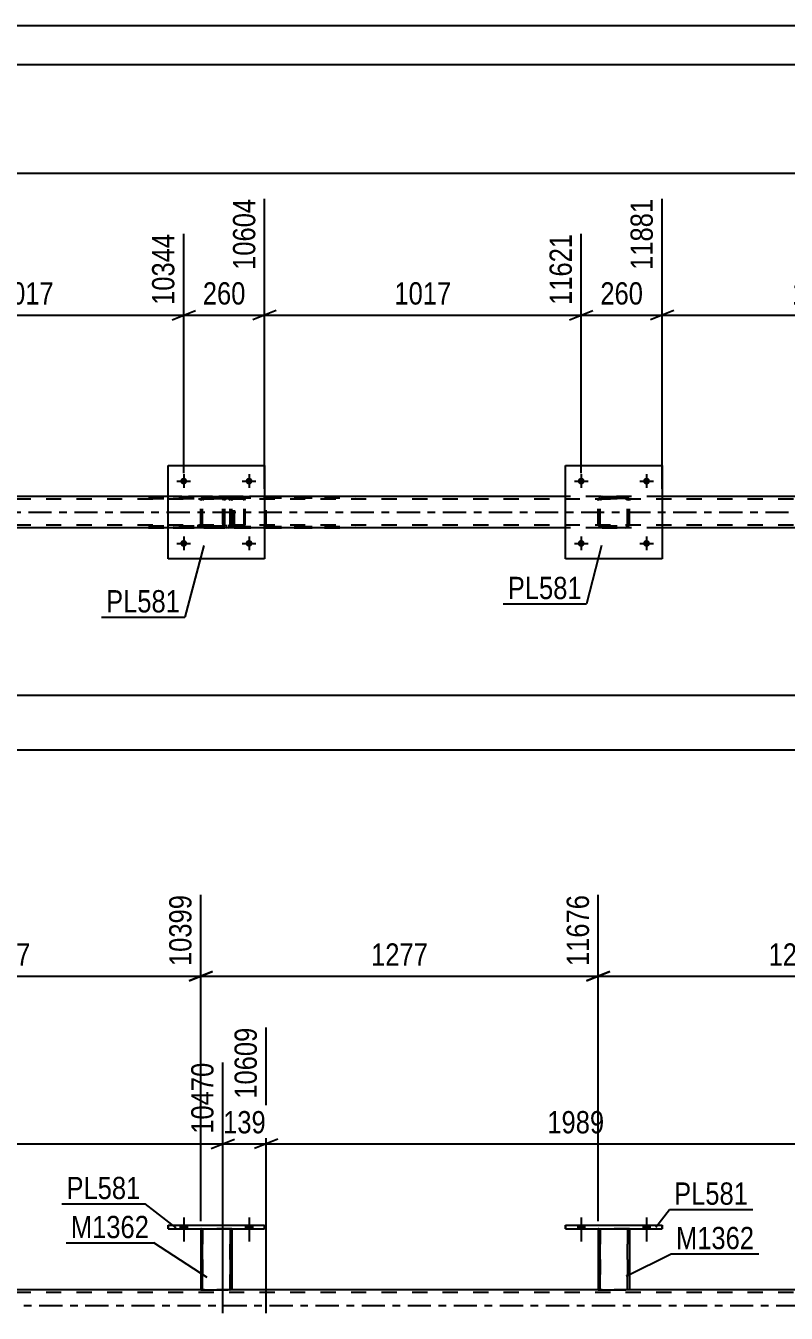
# Model space of a CAD drawing. Header units: millimetres. Extents: x -87 to 754, y -430 to 164.
# Drawn here: x 384.5 to 482.3, y -1 to 164.4 of the extents above; entities that cross this region are included whole.
import ezdxf

# ---------------------------------------------------------------- set-up
doc = ezdxf.new("R2010")
doc.units = ezdxf.units.MM
doc.linetypes.add('DXK_LINE_DOT2', pattern=[3.9198, 1.9599, -1.9599])
doc.linetypes.add('DXK_LINE_DOT3', pattern=[5.9187, 2.979, -0.9799, 0.9799, -0.9799])
doc.styles.add('Arial Narrow', font='ARIALN.TTF', dxfattribs={"height": 0.2})

# ---------------------------------------------------------------- blocks, each defined once
blk = doc.blocks.new('Unknown-814185698-1133')
at = {"color": 5, "linetype": 'Continuous'}
for p, q in [((753.57, 164.39), (-87.43, 164.39)), ((748.57, 159.39), (-82.43, 159.39))]:
    blk.add_line(p, q, dxfattribs=at)
blk = doc.blocks.new('Part-814185698-2740 - 2658')
at = {"color": 7, "linetype": 'DXK_LINE_DOT2'}
for p, q in [((458.11, 103.42), (458.15, 103.61)), ((458.15, 103.61), (458.11, 103.42)), ((458.11, 100.38), (458.11, 103.42)), ((458.37, 103.51), (458.35, 103.42)), ((458.35, 100.38), (458.35, 103.42)), ((458.37, 103.51), (458.42, 103.59)), ((458.42, 103.59), (458.37, 103.51)), ((458.41, 103.87), (458.59, 103.9)), ((458.59, 103.9), (458.41, 103.87)), ((458.42, 103.59), (458.5, 103.64)), ((458.5, 103.64), (458.42, 103.59)), ((458.5, 103.64), (458.59, 103.66)), ((458.59, 103.66), (458.5, 103.64)), ((458.59, 103.9), (461.63, 103.9)), ((458.59, 103.9), (458.59, 103.9)), ((458.59, 103.9), (461.63, 103.9)), ((458.59, 103.66), (461.63, 103.66)), ((458.59, 103.66), (458.59, 103.66)), ((461.63, 103.66), (458.59, 103.66)), ((461.63, 103.9), (461.63, 103.9)), ((461.63, 103.9), (461.81, 103.87)), ((461.81, 103.87), (461.63, 103.9)), ((461.63, 103.66), (461.63, 103.66)), ((461.63, 103.66), (461.72, 103.64)), ((461.72, 103.64), (461.63, 103.66)), ((461.72, 103.64), (461.8, 103.59)), ((461.8, 103.59), (461.72, 103.64)), ((461.8, 103.59), (461.85, 103.51)), ((461.87, 103.42), (461.85, 103.51)), ((461.87, 100.38), (461.87, 103.42)), ((462.07, 103.61), (462.11, 103.42)), ((462.11, 103.42), (462.07, 103.61)), ((462.11, 100.38), (462.11, 103.42)), ((458.15, 100.2), (458.11, 100.38)), ((458.11, 100.38), (458.15, 100.2)), ((458.37, 100.29), (458.35, 100.38)), ((458.42, 100.21), (458.37, 100.29)), ((458.59, 99.9), (458.41, 99.94)), ((458.41, 99.94), (458.59, 99.9)), ((458.5, 100.16), (458.42, 100.21)), ((458.42, 100.21), (458.5, 100.16)), ((458.59, 100.14), (458.5, 100.16)), ((458.5, 100.16), (458.59, 100.14)), ((458.59, 100.14), (461.63, 100.14)), ((458.59, 100.14), (458.59, 100.14)), ((458.59, 100.14), (461.63, 100.14)), ((458.59, 99.9), (461.63, 99.9)), ((458.59, 99.9), (458.59, 99.9)), ((458.59, 99.9), (461.63, 99.9)), ((461.72, 100.16), (461.63, 100.14)), ((461.63, 100.14), (461.72, 100.16)), ((461.63, 100.14), (461.63, 100.14)), ((461.81, 99.94), (461.63, 99.9)), ((461.63, 99.9), (461.81, 99.94)), ((461.63, 99.9), (461.63, 99.9)), ((461.8, 100.21), (461.72, 100.16)), ((461.72, 100.16), (461.8, 100.21)), ((461.85, 100.29), (461.8, 100.21)), ((461.8, 100.21), (461.85, 100.29)), ((461.87, 100.38), (461.85, 100.29)), ((462.11, 100.38), (462.07, 100.2)), ((462.07, 100.2), (462.11, 100.38))]:
    blk.add_line(p, q, dxfattribs=at)
at = {"color": 7, "linetype": 'DXK_LINE_DOT3'}
blk.add_line((460.11, 101.9), (460.11, 101.9), dxfattribs=at)
at = {"color": 7, "linetype": 'DXK_LINE_DOT2'}
for centre, start, end in [((458.59, 103.42), 112.5001, 157.5001), ((458.59, 103.42), 112.5001, 157.5001), ((461.63, 103.42), 22.5001, 67.5001), ((461.63, 103.42), 22.5001, 67.5001), ((458.59, 100.38), 202.5001, 247.5001), ((458.59, 100.38), 202.5001, 247.5001), ((461.63, 100.38), 292.5001, 337.5001), ((461.63, 100.38), 292.5001, 337.5001)]:
    blk.add_arc(centre, 0.48, start, end, dxfattribs=at)
blk = doc.blocks.new('Bolt-814185698-2729 - 2658')
at = {"linetype": 'Continuous'}
for points in [[(405.27, 97.9, -1), (404.39, 97.9, -1)], [(413.67, 97.9, -1), (412.79, 97.9, -1)]]:
    blk.add_hatch(color=1, dxfattribs=at).paths.add_polyline_path(points)
at = {"color": 1, "linetype": 'Continuous'}
for p, q in [((403.95, 97.9), (405.71, 97.9)), ((404.83, 98.78), (404.83, 97.02)), ((412.35, 97.9), (414.11, 97.9)), ((413.23, 98.78), (413.23, 97.02))]:
    blk.add_line(p, q, dxfattribs=at)
blk = doc.blocks.new('Part-814185698-2745 - 2658')
at = {"color": 2, "linetype": 'Continuous'}
for p, q in [((453.91, 95.9), (453.91, 107.9)), ((453.91, 107.9), (466.31, 107.9)), ((466.31, 107.9), (466.31, 95.9)), ((466.31, 95.9), (453.91, 95.9))]:
    blk.add_line(p, q, dxfattribs=at)
blk = doc.blocks.new('Bolt-814185698-2730 - 2658')
at = {"linetype": 'Continuous'}
for points in [[(405.27, 105.9, -1), (404.39, 105.9, -1)], [(413.67, 105.9, -1), (412.79, 105.9, -1)]]:
    blk.add_hatch(color=1, dxfattribs=at).paths.add_polyline_path(points)
at = {"color": 1, "linetype": 'Continuous'}
for p, q in [((403.95, 105.9), (405.71, 105.9)), ((404.83, 106.78), (404.83, 105.02)), ((412.35, 105.9), (414.11, 105.9)), ((413.23, 106.78), (413.23, 105.02))]:
    blk.add_line(p, q, dxfattribs=at)
blk = doc.blocks.new('Bolt-814185698-2731 - 2658')
at = {"linetype": 'Continuous'}
for points in [[(456.35, 97.9, -1), (455.47, 97.9, -1)], [(464.75, 97.9, -1), (463.87, 97.9, -1)]]:
    blk.add_hatch(color=1, dxfattribs=at).paths.add_polyline_path(points)
at = {"color": 1, "linetype": 'Continuous'}
for p, q in [((455.03, 97.9), (456.79, 97.9)), ((455.91, 98.78), (455.91, 97.02)), ((463.43, 97.9), (465.19, 97.9)), ((464.31, 98.78), (464.31, 97.02))]:
    blk.add_line(p, q, dxfattribs=at)
blk = doc.blocks.new('Bolt-814185698-2732 - 2658')
at = {"linetype": 'Continuous'}
for points in [[(456.35, 105.9, -1), (455.47, 105.9, -1)], [(464.75, 105.9, -1), (463.87, 105.9, -1)]]:
    blk.add_hatch(color=1, dxfattribs=at).paths.add_polyline_path(points)
at = {"color": 1, "linetype": 'Continuous'}
for p, q in [((455.03, 105.9), (456.79, 105.9)), ((455.91, 106.78), (455.91, 105.02)), ((463.43, 105.9), (465.19, 105.9)), ((464.31, 106.78), (464.31, 105.02))]:
    blk.add_line(p, q, dxfattribs=at)
blk = doc.blocks.new('Part-814185698-2734 - 2658')
at = {"color": 7, "linetype": 'DXK_LINE_DOT2'}
for p, q in [((407.03, 103.42), (407.07, 103.61)), ((407.07, 103.61), (407.03, 103.42)), ((407.03, 100.38), (407.03, 103.42)), ((407.29, 103.51), (407.27, 103.42)), ((407.27, 100.38), (407.27, 103.42)), ((407.29, 103.51), (407.34, 103.59)), ((407.34, 103.59), (407.29, 103.51)), ((407.33, 103.87), (407.51, 103.9)), ((407.51, 103.9), (407.33, 103.87)), ((407.34, 103.59), (407.42, 103.64)), ((407.42, 103.64), (407.34, 103.59)), ((407.42, 103.64), (407.51, 103.66)), ((407.51, 103.66), (407.42, 103.64)), ((407.51, 103.9), (410.55, 103.9)), ((407.51, 103.9), (407.51, 103.9)), ((407.51, 103.9), (410.55, 103.9)), ((407.51, 103.66), (410.55, 103.66)), ((407.51, 103.66), (407.51, 103.66)), ((410.55, 103.66), (407.51, 103.66)), ((410.55, 103.9), (410.55, 103.9)), ((410.55, 103.9), (410.73, 103.87)), ((410.73, 103.87), (410.55, 103.9)), ((410.55, 103.66), (410.55, 103.66)), ((410.55, 103.66), (410.64, 103.64)), ((410.64, 103.64), (410.55, 103.66)), ((410.64, 103.64), (410.72, 103.59)), ((410.72, 103.59), (410.64, 103.64)), ((410.72, 103.59), (410.77, 103.51)), ((410.79, 103.42), (410.77, 103.51)), ((410.79, 100.38), (410.79, 103.42)), ((410.99, 103.61), (411.03, 103.42)), ((411.03, 103.42), (410.99, 103.61)), ((411.03, 100.38), (411.03, 103.42)), ((407.07, 100.2), (407.03, 100.38)), ((407.03, 100.38), (407.07, 100.2)), ((407.29, 100.29), (407.27, 100.38)), ((407.34, 100.21), (407.29, 100.29)), ((407.51, 99.9), (407.33, 99.94)), ((407.33, 99.94), (407.51, 99.9)), ((407.42, 100.16), (407.34, 100.21)), ((407.34, 100.21), (407.42, 100.16)), ((407.51, 100.14), (407.42, 100.16)), ((407.42, 100.16), (407.51, 100.14)), ((407.51, 100.14), (410.55, 100.14)), ((407.51, 100.14), (407.51, 100.14)), ((407.51, 100.14), (410.55, 100.14)), ((407.51, 99.9), (410.55, 99.9)), ((407.51, 99.9), (407.51, 99.9)), ((407.51, 99.9), (410.55, 99.9)), ((410.64, 100.16), (410.55, 100.14)), ((410.55, 100.14), (410.64, 100.16)), ((410.55, 100.14), (410.55, 100.14)), ((410.73, 99.94), (410.55, 99.9)), ((410.55, 99.9), (410.73, 99.94)), ((410.55, 99.9), (410.55, 99.9)), ((410.72, 100.21), (410.64, 100.16)), ((410.64, 100.16), (410.72, 100.21)), ((410.77, 100.29), (410.72, 100.21)), ((410.72, 100.21), (410.77, 100.29)), ((410.79, 100.38), (410.77, 100.29)), ((411.03, 100.38), (410.99, 100.2)), ((410.99, 100.2), (411.03, 100.38))]:
    blk.add_line(p, q, dxfattribs=at)
at = {"color": 7, "linetype": 'DXK_LINE_DOT3'}
blk.add_line((409.03, 101.9), (409.03, 101.9), dxfattribs=at)
at = {"color": 7, "linetype": 'DXK_LINE_DOT2'}
for centre, start, end in [((407.51, 103.42), 112.5001, 157.5001), ((407.51, 103.42), 112.5001, 157.5001), ((410.55, 103.42), 22.5001, 67.5001), ((410.55, 103.42), 22.5001, 67.5001), ((407.51, 100.38), 202.5001, 247.5001), ((407.51, 100.38), 202.5001, 247.5001), ((410.55, 100.38), 292.5001, 337.5001), ((410.55, 100.38), 292.5001, 337.5001)]:
    blk.add_arc(centre, 0.48, start, end, dxfattribs=at)
blk = doc.blocks.new('Part-814185698-2739 - 2658')
at = {"color": 2, "linetype": 'Continuous'}
for p, q in [((402.83, 95.9), (402.83, 107.9)), ((402.83, 107.9), (415.23, 107.9)), ((415.23, 107.9), (415.23, 95.9)), ((415.23, 95.9), (402.83, 95.9))]:
    blk.add_line(p, q, dxfattribs=at)
blk = doc.blocks.new('Part-814185698-2781 - 2658')
at = {"color": 7, "linetype": 'DXK_LINE_DOT2'}
for p, q in [((639.97, 103.58), (35.67, 103.58)), ((415.23, 103.9), (402.83, 103.9)), ((466.31, 103.9), (453.91, 103.9)), ((639.97, 100.22), (35.67, 100.22)), ((415.23, 99.9), (402.83, 99.9)), ((466.31, 99.9), (453.91, 99.9))]:
    blk.add_line(p, q, dxfattribs=at)
at = {"color": 2, "linetype": 'Continuous'}
for p, q in [((402.83, 103.9), (364.15, 103.9)), ((453.91, 103.9), (415.23, 103.9)), ((504.99, 103.9), (466.31, 103.9)), ((402.83, 99.9), (364.15, 99.9)), ((453.91, 99.9), (415.23, 99.9)), ((504.99, 99.9), (466.31, 99.9))]:
    blk.add_line(p, q, dxfattribs=at)
at = {"color": 7, "linetype": 'DXK_LINE_DOT3'}
blk.add_line((35.67, 101.9), (639.97, 101.9), dxfattribs=at)
blk = doc.blocks.new('Part-814185698-2843 - 2658')
at = {"color": 7, "linetype": 'DXK_LINE_DOT2'}
for p, q in [((411.2, 103.7), (411.18, 103.58)), ((411.18, 100.22), (411.18, 103.58)), ((411.35, 103.58), (411.36, 103.64)), ((411.35, 100.22), (411.35, 103.58)), ((411.36, 103.64), (411.4, 103.69)), ((411.52, 103.9), (411.39, 103.88)), ((411.4, 103.69), (411.45, 103.73)), ((411.45, 103.73), (411.52, 103.74)), ((411.52, 103.9), (415.09, 103.9)), ((411.52, 103.9), (423.27, 103.9)), ((411.52, 103.74), (423.27, 103.74)), ((411.52, 103.74), (415.09, 103.74)), ((415.09, 103.9), (426.85, 103.9)), ((415.22, 103.88), (415.09, 103.9)), ((415.09, 103.74), (426.85, 103.74)), ((415.09, 103.74), (415.16, 103.73)), ((415.16, 103.73), (415.21, 103.69)), ((415.21, 103.69), (415.25, 103.64)), ((415.25, 103.64), (415.26, 103.58)), ((415.26, 100.22), (415.26, 103.58)), ((415.43, 103.58), (415.41, 103.7)), ((415.43, 100.22), (415.43, 103.58)), ((411.18, 100.22), (411.2, 100.1)), ((411.36, 100.16), (411.35, 100.22)), ((411.4, 100.11), (411.36, 100.16)), ((411.39, 99.93), (411.52, 99.9)), ((411.45, 100.07), (411.4, 100.11)), ((411.52, 100.06), (411.45, 100.07)), ((411.52, 100.06), (423.27, 100.06)), ((411.52, 100.06), (415.09, 100.06)), ((411.52, 99.9), (415.09, 99.9)), ((411.52, 99.9), (423.27, 99.9)), ((415.16, 100.07), (415.09, 100.06)), ((415.09, 100.06), (426.85, 100.06)), ((415.09, 99.9), (415.22, 99.93)), ((415.09, 99.9), (426.85, 99.9)), ((415.21, 100.11), (415.16, 100.07)), ((415.25, 100.16), (415.21, 100.11)), ((415.26, 100.22), (415.25, 100.16)), ((415.41, 100.1), (415.43, 100.22))]:
    blk.add_line(p, q, dxfattribs=at)
for centre, start, end in [((411.5, 103.57), 110.7585, 155.6802), ((411.5, 100.24), 204.3201, 249.2418), ((415.11, 100.24), 290.7585, 335.6802)]:
    blk.add_arc(centre, 0.331, start, end, dxfattribs=at)
blk = doc.blocks.new('Part-814185698-2962 - 2658')
at = {"color": 7, "linetype": 'DXK_LINE_DOT2'}
for p, q in [((400.3, 103.9), (410.36, 103.9)), ((400.3, 103.66), (410.36, 103.66)), ((412.45, 103.9), (403.48, 103.9)), ((403.48, 103.66), (412.45, 103.66)), ((409.89, 103.56), (409.86, 103.42)), ((409.86, 100.38), (409.86, 103.42)), ((409.9, 103.61), (409.89, 103.56)), ((410.11, 103.42), (410.13, 103.51)), ((410.11, 100.38), (410.11, 103.42)), ((410.13, 103.51), (410.18, 103.59)), ((410.36, 103.9), (410.17, 103.87)), ((410.18, 103.59), (410.26, 103.64)), ((410.26, 103.64), (410.36, 103.66)), ((410.36, 103.9), (412.45, 103.9)), ((412.45, 103.66), (410.36, 103.66)), ((411.18, 103.9), (411.18, 103.66)), ((412.56, 103.87), (412.45, 103.9)), ((412.45, 103.66), (412.5, 103.64)), ((412.5, 103.64), (412.55, 103.59)), ((412.55, 103.59), (412.58, 103.51)), ((412.64, 103.76), (412.56, 103.87)), ((412.58, 103.51), (412.59, 103.42)), ((412.59, 100.38), (412.59, 103.42)), ((412.7, 103.61), (412.64, 103.76)), ((412.72, 103.42), (412.7, 103.61)), ((412.72, 100.38), (412.72, 103.42)), ((400.3, 100.14), (411.18, 100.14)), ((400.3, 99.9), (410.36, 99.9)), ((412.45, 100.14), (403.48, 100.14)), ((403.48, 99.9), (412.45, 99.9)), ((409.86, 100.38), (409.9, 100.2)), ((410.13, 100.29), (410.11, 100.38)), ((410.18, 100.21), (410.13, 100.29)), ((410.17, 99.94), (410.36, 99.9)), ((410.26, 100.16), (410.18, 100.21)), ((410.36, 100.14), (410.26, 100.16)), ((412.45, 99.9), (410.36, 99.9)), ((411.18, 99.9), (411.18, 100.14)), ((411.18, 100.14), (412.45, 100.14)), ((412.5, 100.16), (412.45, 100.14)), ((412.45, 99.9), (412.56, 99.94)), ((412.55, 100.21), (412.5, 100.16)), ((412.58, 100.29), (412.55, 100.21)), ((412.56, 99.94), (412.64, 100.04)), ((412.59, 100.38), (412.58, 100.29)), ((412.64, 100.04), (412.66, 100.07)), ((412.66, 100.07), (412.7, 100.2)), ((412.7, 100.2), (412.72, 100.38))]:
    blk.add_line(p, q, dxfattribs=at)
for centre, start, end in [((410.35, 103.41), 111.1942, 156.1507), ((410.35, 100.4), 203.8496, 248.806)]:
    blk.add_arc(centre, 0.492, start, end, dxfattribs=at)
blk = doc.blocks.new('Part-814185698-4037 - 3674')
at = {"color": 2, "linetype": 'Continuous'}
for p, q in [((458.11, 9.84), (458.11, 2)), ((462.11, 9.84), (462.11, 2)), ((458.11, 2), (458.11, 2)), ((458.11, 2), (461.63, 2)), ((461.97, 2), (461.63, 2)), ((462.07, 2), (461.97, 2)), ((462.11, 2), (462.07, 2)), ((462.11, 2), (462.11, 2))]:
    blk.add_line(p, q, dxfattribs=at)
at = {"color": 7, "linetype": 'DXK_LINE_DOT2'}
for p, q in [((462.11, 9.84), (458.11, 9.84)), ((458.11, 9.84), (458.11, 2)), ((458.11, 9.84), (458.11, 9.84)), ((458.35, 2), (458.35, 9.84)), ((458.35, 9.84), (458.35, 2)), ((461.87, 2), (461.87, 9.84)), ((461.87, 9.84), (461.87, 2)), ((462.11, 9.84), (462.11, 9.84)), ((462.11, 9.84), (462.11, 9.84)), ((462.11, 9.84), (462.11, 2)), ((458.11, 2), (458.11, 2)), ((458.35, 2), (458.35, 2)), ((458.59, 2), (458.35, 2)), ((458.59, 2), (458.59, 2)), ((458.59, 2), (458.59, 2)), ((461.81, 2), (461.63, 2)), ((461.97, 2), (461.72, 2)), ((461.85, 2), (461.87, 2)), ((461.87, 2), (461.87, 2))]:
    blk.add_line(p, q, dxfattribs=at)
blk = doc.blocks.new('Part-814185698-3885 - 3674')
at = {"color": 7, "linetype": 'DXK_LINE_DOT2'}
for p, q in [((639.97, 1.68), (25.23, 1.68)), ((411.03, 2), (407.03, 2)), ((462.11, 2), (458.11, 2))]:
    blk.add_line(p, q, dxfattribs=at)
at = {"color": 2, "linetype": 'Continuous'}
for p, q in [((407.03, 2), (359.95, 2)), ((458.11, 2), (411.03, 2)), ((509.19, 2), (462.11, 2))]:
    blk.add_line(p, q, dxfattribs=at)
at = {"color": 7, "linetype": 'DXK_LINE_DOT3'}
blk.add_line((25.23, 0), (639.97, 0), dxfattribs=at)
blk = doc.blocks.new('Part-814185698-4027 - 3674')
at = {"color": 2, "linetype": 'Continuous'}
for p, q in [((407.03, 9.84), (407.03, 2)), ((411.03, 9.84), (411.03, 2)), ((407.03, 2), (407.03, 2)), ((407.03, 2), (410.55, 2)), ((410.89, 2), (410.55, 2)), ((410.99, 2), (410.89, 2)), ((411.03, 2), (410.99, 2)), ((411.03, 2), (411.03, 2))]:
    blk.add_line(p, q, dxfattribs=at)
at = {"color": 7, "linetype": 'DXK_LINE_DOT2'}
for p, q in [((411.03, 9.84), (407.03, 9.84)), ((407.03, 9.84), (407.03, 2)), ((407.03, 9.84), (407.03, 9.84)), ((407.27, 2), (407.27, 9.84)), ((407.27, 9.84), (407.27, 2)), ((410.79, 2), (410.79, 9.84)), ((410.79, 9.84), (410.79, 2)), ((411.03, 9.84), (411.03, 9.84)), ((411.03, 9.84), (411.03, 9.84)), ((411.03, 9.84), (411.03, 2)), ((407.03, 2), (407.03, 2)), ((407.27, 2), (407.27, 2)), ((407.51, 2), (407.27, 2)), ((407.51, 2), (407.51, 2)), ((407.51, 2), (407.51, 2)), ((410.73, 2), (410.55, 2)), ((410.89, 2), (410.64, 2)), ((410.77, 2), (410.79, 2)), ((410.79, 2), (410.79, 2))]:
    blk.add_line(p, q, dxfattribs=at)
blk = doc.blocks.new('Part-814185698-4032 - 3674')
at = {"color": 2, "linetype": 'Continuous'}
for p, q in [((402.83, 9.84), (402.83, 10.32)), ((402.83, 10.32), (402.83, 10.32)), ((402.83, 10.32), (415.23, 10.32)), ((415.23, 10.32), (415.23, 9.84)), ((415.23, 10.32), (415.23, 10.32)), ((402.83, 9.84), (402.83, 9.84)), ((402.83, 9.84), (415.23, 9.84)), ((415.23, 9.84), (415.23, 9.84))]:
    blk.add_line(p, q, dxfattribs=at)
at = {"color": 7, "linetype": 'DXK_LINE_DOT2'}
for p, q in [((402.83, 10.32), (402.83, 9.84)), ((402.83, 10.32), (415.23, 10.32)), ((415.23, 9.84), (415.23, 10.32)), ((402.83, 9.84), (415.23, 9.84))]:
    blk.add_line(p, q, dxfattribs=at)
blk = doc.blocks.new('Part-814185698-4042 - 3674')
at = {"color": 2, "linetype": 'Continuous'}
for p, q in [((453.91, 9.84), (453.91, 10.32)), ((453.91, 10.32), (453.91, 10.32)), ((453.91, 10.32), (466.31, 10.32)), ((466.31, 10.32), (466.31, 9.84)), ((466.31, 10.32), (466.31, 10.32)), ((453.91, 9.84), (453.91, 9.84)), ((453.91, 9.84), (466.31, 9.84)), ((466.31, 9.84), (466.31, 9.84))]:
    blk.add_line(p, q, dxfattribs=at)
at = {"color": 7, "linetype": 'DXK_LINE_DOT2'}
for p, q in [((453.91, 10.32), (453.91, 9.84)), ((453.91, 10.32), (466.31, 10.32)), ((466.31, 9.84), (466.31, 10.32)), ((453.91, 9.84), (466.31, 9.84))]:
    blk.add_line(p, q, dxfattribs=at)
blk = doc.blocks.new('Bolt-814185698-4132 - 3674')
at = {"linetype": 'Continuous'}
for points in [[(404.39, 9.84), (405.27, 9.84), (405.27, 10.32), (404.39, 10.32)], [(412.79, 9.84), (413.67, 9.84), (413.67, 10.32), (412.79, 10.32)]]:
    blk.add_hatch(color=1, dxfattribs=at).paths.add_polyline_path(points)
at = {"color": 1, "linetype": 'Continuous'}
for p, q in [((404.39, 10.32), (404.39, 9.84)), ((404.83, 11.32), (404.83, 8.2)), ((405.27, 10.32), (405.27, 9.84)), ((412.79, 10.32), (412.79, 9.84)), ((413.23, 11.32), (413.23, 8.2)), ((413.67, 10.32), (413.67, 9.84))]:
    blk.add_line(p, q, dxfattribs=at)
blk = doc.blocks.new('Bolt-814185698-4133 - 3674')
at = {"linetype": 'Continuous'}
for points in [[(404.39, 9.84), (405.27, 9.84), (405.27, 10.32), (404.39, 10.32)], [(412.79, 9.84), (413.67, 9.84), (413.67, 10.32), (412.79, 10.32)]]:
    blk.add_hatch(color=1, dxfattribs=at).paths.add_polyline_path(points)
at = {"color": 1, "linetype": 'Continuous'}
for p, q in [((404.39, 10.32), (404.39, 9.84)), ((404.83, 11.32), (404.83, 8.2)), ((405.27, 10.32), (405.27, 9.84)), ((412.79, 10.32), (412.79, 9.84)), ((413.23, 11.32), (413.23, 8.2)), ((413.67, 10.32), (413.67, 9.84))]:
    blk.add_line(p, q, dxfattribs=at)
blk = doc.blocks.new('Bolt-814185698-4134 - 3674')
at = {"linetype": 'Continuous'}
for points in [[(455.47, 9.84), (456.35, 9.84), (456.35, 10.32), (455.47, 10.32)], [(463.87, 9.84), (464.75, 9.84), (464.75, 10.32), (463.87, 10.32)]]:
    blk.add_hatch(color=1, dxfattribs=at).paths.add_polyline_path(points)
at = {"color": 1, "linetype": 'Continuous'}
for p, q in [((455.47, 10.32), (455.47, 9.84)), ((455.91, 11.32), (455.91, 8.2)), ((456.35, 10.32), (456.35, 9.84)), ((463.87, 10.32), (463.87, 9.84)), ((464.31, 11.32), (464.31, 8.2)), ((464.75, 10.32), (464.75, 9.84))]:
    blk.add_line(p, q, dxfattribs=at)
blk = doc.blocks.new('Bolt-814185698-4135 - 3674')
at = {"linetype": 'Continuous'}
for points in [[(455.47, 9.84), (456.35, 9.84), (456.35, 10.32), (455.47, 10.32)], [(463.87, 9.84), (464.75, 9.84), (464.75, 10.32), (463.87, 10.32)]]:
    blk.add_hatch(color=1, dxfattribs=at).paths.add_polyline_path(points)
at = {"color": 1, "linetype": 'Continuous'}
for p, q in [((455.47, 10.32), (455.47, 9.84)), ((455.91, 11.32), (455.91, 8.2)), ((456.35, 10.32), (456.35, 9.84)), ((463.87, 10.32), (463.87, 9.84)), ((464.31, 11.32), (464.31, 8.2)), ((464.75, 10.32), (464.75, 9.84))]:
    blk.add_line(p, q, dxfattribs=at)
blk = doc.blocks.new('StraightDimension-814185698-3009 - 2658')
at = {"color": 7, "linetype": 'Continuous'}
blk.add_line((10.44, 71.36), (639.97, 71.36), dxfattribs=at)
blk = doc.blocks.new('StraightDimension-814185698-3322 - 2658')
at = {"color": 7, "linetype": 'Continuous'}
for p, q in [((466.31, 104.9), (466.31, 142.17)), ((455.91, 106.9), (455.91, 137.67)), ((454.41, 126.63), (457.41, 127.83)), ((467.81, 127.83), (464.81, 126.63)), ((455.91, 127.23), (466.31, 127.23))]:
    blk.add_line(p, q, dxfattribs=at)
at = {"color": 0}
blk.add_wipeout([(464.45, 127.98), (464.45, 132.18), (457.77, 132.18), (457.77, 127.98)], dxfattribs=at)
at = {"color": 3, "style": 'Arial Narrow'}
blk.add_text('260', height=2.863, dxfattribs=at).set_placement((458.37, 128.58))
at = {"color": 0, "linetype": 'Continuous'}
blk.add_wipeout([(465.71, 142.77), (461.51, 142.77), (461.51, 132.43), (465.71, 132.43)], dxfattribs=at)
at = {"color": 3, "linetype": 'Continuous', "style": 'Arial Narrow'}
blk.add_text('11881', height=2.863, rotation=90.0002, dxfattribs=at).set_placement((465.11, 133.03))
blk = doc.blocks.new('StraightDimension-814185698-3125 - 2658')
at = {"color": 7, "linetype": 'Continuous'}
blk.add_line((9.79, 145.44), (640.61, 145.44), dxfattribs=at)
blk = doc.blocks.new('StraightDimension-814185698-3148 - 2658')
at = {"color": 7, "linetype": 'Continuous'}
blk.add_line((74.46, 78.4), (639.97, 78.4), dxfattribs=at)
blk = doc.blocks.new('StraightDimension-814185698-3304 - 2658')
at = {"color": 7, "linetype": 'Continuous'}
for p, q in [((466.31, 104.9), (466.31, 142.17)), ((506.99, 106.9), (506.99, 137.67)), ((467.81, 127.83), (464.81, 126.63)), ((505.49, 126.63), (508.49, 127.83)), ((466.31, 127.23), (506.99, 127.23))]:
    blk.add_line(p, q, dxfattribs=at)
at = {"color": 0, "linetype": 'Continuous'}
blk.add_wipeout([(506.39, 138.27), (502.19, 138.27), (502.19, 127.93), (506.39, 127.93)], dxfattribs=at)
at = {"color": 0}
blk.add_wipeout([(490.91, 127.98), (490.91, 132.18), (482.39, 132.18), (482.39, 127.98)], dxfattribs=at)
at = {"color": 3, "linetype": 'Continuous', "style": 'Arial Narrow'}
blk.add_text('12898', height=2.863, rotation=90.0002, dxfattribs=at).set_placement((505.79, 128.53))
at = {"color": 3, "style": 'Arial Narrow'}
blk.add_text('1017', height=2.863, dxfattribs=at).set_placement((482.99, 128.58))
blk = doc.blocks.new('StraightDimension-814185698-3340 - 2658')
at = {"color": 7, "linetype": 'Continuous'}
for p, q in [((415.23, 104.9), (415.23, 142.17)), ((455.91, 106.9), (455.91, 137.67)), ((416.73, 127.83), (413.73, 126.63)), ((454.41, 126.63), (457.41, 127.83)), ((415.23, 127.23), (455.91, 127.23))]:
    blk.add_line(p, q, dxfattribs=at)
at = {"color": 0, "linetype": 'Continuous'}
blk.add_wipeout([(455.31, 138.27), (451.11, 138.27), (451.11, 127.93), (455.31, 127.93)], dxfattribs=at)
at = {"color": 0}
blk.add_wipeout([(439.83, 127.98), (439.83, 132.18), (431.31, 132.18), (431.31, 127.98)], dxfattribs=at)
at = {"color": 3, "linetype": 'Continuous', "style": 'Arial Narrow'}
blk.add_text('11621', height=2.863, rotation=90.0002, dxfattribs=at).set_placement((454.71, 128.53))
at = {"color": 3, "style": 'Arial Narrow'}
blk.add_text('1017', height=2.863, dxfattribs=at).set_placement((431.91, 128.58))
blk = doc.blocks.new('StraightDimension-814185698-3625 - 2658')
at = {"color": 7, "linetype": 'Continuous'}
for p, q in [((364.15, 104.9), (364.15, 140.34)), ((404.83, 106.9), (404.83, 137.67)), ((365.65, 127.83), (362.65, 126.63)), ((403.33, 126.63), (406.33, 127.83)), ((364.15, 127.23), (404.83, 127.23))]:
    blk.add_line(p, q, dxfattribs=at)
at = {"color": 0, "linetype": 'Continuous'}
blk.add_wipeout([(404.23, 138.27), (400.03, 138.27), (400.03, 127.93), (404.23, 127.93)], dxfattribs=at)
at = {"color": 0}
blk.add_wipeout([(388.75, 127.98), (388.75, 132.18), (380.23, 132.18), (380.23, 127.98)], dxfattribs=at)
at = {"color": 3, "linetype": 'Continuous', "style": 'Arial Narrow'}
blk.add_text('10344', height=2.863, rotation=90.0002, dxfattribs=at).set_placement((403.63, 128.53))
at = {"color": 3, "style": 'Arial Narrow'}
blk.add_text('1017', height=2.863, dxfattribs=at).set_placement((380.83, 128.58))
blk = doc.blocks.new('StraightDimension-814185698-3643 - 2658')
at = {"color": 7, "linetype": 'Continuous'}
for p, q in [((415.23, 104.9), (415.23, 142.17)), ((404.83, 106.9), (404.83, 137.67)), ((403.33, 126.63), (406.33, 127.83)), ((416.73, 127.83), (413.73, 126.63)), ((404.83, 127.23), (415.23, 127.23))]:
    blk.add_line(p, q, dxfattribs=at)
at = {"color": 0}
blk.add_wipeout([(413.37, 127.98), (413.37, 132.18), (406.69, 132.18), (406.69, 127.98)], dxfattribs=at)
at = {"color": 3, "style": 'Arial Narrow'}
blk.add_text('260', height=2.863, dxfattribs=at).set_placement((407.29, 128.58))
at = {"color": 0, "linetype": 'Continuous'}
blk.add_wipeout([(414.63, 142.77), (410.43, 142.77), (410.43, 132.43), (414.63, 132.43)], dxfattribs=at)
at = {"color": 3, "linetype": 'Continuous', "style": 'Arial Narrow'}
blk.add_text('10604', height=2.863, rotation=90.0002, dxfattribs=at).set_placement((414.03, 133.03))
blk = doc.blocks.new('StraightDimension-814185698-5164 - 3674')
at = {"color": 7, "linetype": 'Continuous'}
for p, q in [((458.11, 10.84), (458.11, 52.74)), ((509.19, 10.84), (509.19, 52.74)), ((459.61, 42.9), (456.61, 41.7)), ((458.11, 42.3), (509.19, 42.3)), ((507.69, 41.7), (510.69, 42.9))]:
    blk.add_line(p, q, dxfattribs=at)
at = {"color": 0, "linetype": 'Continuous'}
blk.add_wipeout([(508.59, 53.34), (504.39, 53.34), (504.39, 43), (508.59, 43)], dxfattribs=at)
at = {"color": 0}
blk.add_wipeout([(487.91, 43.05), (487.91, 47.25), (479.39, 47.25), (479.39, 43.05)], dxfattribs=at)
at = {"color": 3, "linetype": 'Continuous', "style": 'Arial Narrow'}
blk.add_text('12953', height=2.863, rotation=90.0002, dxfattribs=at).set_placement((507.99, 43.6))
at = {"color": 3, "style": 'Arial Narrow'}
blk.add_text('1277', height=2.863, dxfattribs=at).set_placement((479.99, 43.65))
blk = doc.blocks.new('StraightDimension-814185698-4815 - 3674')
at = {"color": 7, "linetype": 'Continuous'}
for p, q in [((415.43, -1), (415.43, 35.7)), ((494.99, -1), (494.99, 31.2)), ((416.93, 21.36), (413.93, 20.16)), ((415.43, 20.76), (494.99, 20.76)), ((493.49, 20.16), (496.49, 21.36))]:
    blk.add_line(p, q, dxfattribs=at)
at = {"color": 0, "linetype": 'Continuous'}
blk.add_wipeout([(494.39, 31.8), (490.19, 31.8), (490.19, 21.46), (494.39, 21.46)], dxfattribs=at)
at = {"color": 0}
blk.add_wipeout([(459.47, 21.51), (459.47, 25.71), (450.96, 25.71), (450.96, 21.51)], dxfattribs=at)
at = {"color": 3, "linetype": 'Continuous', "style": 'Arial Narrow'}
blk.add_text('12598', height=2.863, rotation=90.0002, dxfattribs=at).set_placement((493.79, 22.06))
at = {"color": 3, "style": 'Arial Narrow'}
blk.add_text('1989', height=2.863, dxfattribs=at).set_placement((451.56, 22.11))
blk = doc.blocks.new('StraightDimension-814185698-4834 - 3674')
at = {"color": 7, "linetype": 'Continuous'}
for p, q in [((415.43, -1), (415.43, 35.7)), ((409.86, -1), (409.86, 31.2)), ((408.36, 20.16), (411.36, 21.36)), ((409.86, 20.76), (415.43, 20.76)), ((416.93, 21.36), (413.93, 20.16))]:
    blk.add_line(p, q, dxfattribs=at)
at = {"color": 0}
blk.add_wipeout([(415.99, 21.51), (415.99, 25.71), (409.3, 25.71), (409.3, 21.51)], dxfattribs=at)
at = {"color": 3, "style": 'Arial Narrow'}
blk.add_text('139', height=2.863, dxfattribs=at).set_placement((409.9, 22.11))
at = {"color": 0, "linetype": 'Continuous'}
blk.add_wipeout([(414.83, 36.3), (410.63, 36.3), (410.63, 25.96), (414.83, 25.96)], dxfattribs=at)
at = {"color": 3, "linetype": 'Continuous', "style": 'Arial Narrow'}
blk.add_text('10609', height=2.863, rotation=90.0002, dxfattribs=at).set_placement((414.23, 26.56))
blk = doc.blocks.new('StraightDimension-814185698-4855 - 3674')
at = {"color": 7, "linetype": 'Continuous'}
for p, q in [((330.3, -1), (330.3, 33.87)), ((409.86, -1), (409.86, 31.2)), ((331.8, 21.36), (328.8, 20.16)), ((330.3, 20.76), (409.86, 20.76)), ((408.36, 20.16), (411.36, 21.36))]:
    blk.add_line(p, q, dxfattribs=at)
at = {"color": 0, "linetype": 'Continuous'}
blk.add_wipeout([(409.26, 31.8), (405.06, 31.8), (405.06, 21.46), (409.26, 21.46)], dxfattribs=at)
at = {"color": 0}
blk.add_wipeout([(374.33, 21.51), (374.33, 25.71), (365.82, 25.71), (365.82, 21.51)], dxfattribs=at)
at = {"color": 3, "linetype": 'Continuous', "style": 'Arial Narrow'}
blk.add_text('10470', height=2.863, rotation=90.0002, dxfattribs=at).set_placement((408.66, 22.06))
at = {"color": 3, "style": 'Arial Narrow'}
blk.add_text('1989', height=2.863, dxfattribs=at).set_placement((366.42, 22.11))
blk = doc.blocks.new('StraightDimension-814185698-5144 - 3674')
at = {"color": 7, "linetype": 'Continuous'}
for p, q in [((407.03, 10.84), (407.03, 52.74)), ((355.95, 10.84), (355.95, 50.91)), ((357.45, 42.9), (354.45, 41.7)), ((355.95, 42.3), (407.03, 42.3)), ((405.53, 41.7), (408.53, 42.9))]:
    blk.add_line(p, q, dxfattribs=at)
at = {"color": 0, "linetype": 'Continuous'}
blk.add_wipeout([(406.43, 53.34), (402.23, 53.34), (402.23, 43), (406.43, 43)], dxfattribs=at)
at = {"color": 0}
blk.add_wipeout([(385.75, 43.05), (385.75, 47.25), (377.23, 47.25), (377.23, 43.05)], dxfattribs=at)
at = {"color": 3, "linetype": 'Continuous', "style": 'Arial Narrow'}
blk.add_text('10399', height=2.863, rotation=90.0002, dxfattribs=at).set_placement((405.83, 43.6))
at = {"color": 3, "style": 'Arial Narrow'}
blk.add_text('1277', height=2.863, dxfattribs=at).set_placement((377.83, 43.65))
blk = doc.blocks.new('StraightDimension-814185698-5154 - 3674')
at = {"color": 7, "linetype": 'Continuous'}
for p, q in [((407.03, 10.84), (407.03, 52.74)), ((458.11, 10.84), (458.11, 52.74)), ((408.53, 42.9), (405.53, 41.7)), ((407.03, 42.3), (458.11, 42.3)), ((456.61, 41.7), (459.61, 42.9))]:
    blk.add_line(p, q, dxfattribs=at)
at = {"color": 0, "linetype": 'Continuous'}
blk.add_wipeout([(457.51, 53.34), (453.31, 53.34), (453.31, 43), (457.51, 43)], dxfattribs=at)
at = {"color": 0}
blk.add_wipeout([(436.83, 43.05), (436.83, 47.25), (428.31, 47.25), (428.31, 43.05)], dxfattribs=at)
at = {"color": 3, "linetype": 'Continuous', "style": 'Arial Narrow'}
blk.add_text('11676', height=2.863, rotation=90.0002, dxfattribs=at).set_placement((456.91, 43.6))
at = {"color": 3, "style": 'Arial Narrow'}
blk.add_text('1277', height=2.863, dxfattribs=at).set_placement((428.91, 43.65))
blk = doc.blocks.new('Mark-814185698-2735 - 2658')
at = {"color": 0}
blk.add_wipeout([(404.36, 89.03), (404.36, 92.03), (394.86, 92.03), (394.86, 89.03)], dxfattribs=at)
blk.add_wipeout([(404.36, 89.03), (404.36, 92.03), (394.86, 92.03), (394.86, 89.03)], dxfattribs=at)
at = {"color": 30, "linetype": 'Continuous'}
for p in [(407.43, 97.62), (394.26, 88.43)]:
    blk.add_line(p, (404.96, 88.43), dxfattribs=at)
at = {"color": 3, "style": 'Arial Narrow'}
blk.add_text('PL581', height=2.863, dxfattribs=at).set_placement((394.86, 89.03))
blk = doc.blocks.new('Mark-814185698-2741 - 2658')
at = {"color": 0}
blk.add_wipeout([(455.98, 90.74), (455.98, 93.74), (446.48, 93.74), (446.48, 90.74)], dxfattribs=at)
blk.add_wipeout([(455.98, 90.74), (455.98, 93.74), (446.48, 93.74), (446.48, 90.74)], dxfattribs=at)
at = {"color": 30, "linetype": 'Continuous'}
for p in [(458.51, 97.62), (445.88, 90.14)]:
    blk.add_line(p, (456.58, 90.14), dxfattribs=at)
at = {"color": 3, "style": 'Arial Narrow'}
blk.add_text('PL581', height=2.863, dxfattribs=at).set_placement((446.48, 90.74))
blk = doc.blocks.new('Mark-814185698-4033 - 3674')
at = {"color": 0}
blk.add_wipeout([(478.14, 7.23), (478.14, 10.23), (468.09, 10.23), (468.09, 7.23)], dxfattribs=at)
blk.add_wipeout([(478.14, 7.23), (478.14, 10.23), (468.09, 10.23), (468.09, 7.23)], dxfattribs=at)
at = {"color": 30, "linetype": 'Continuous'}
for p, q in [((461.7, 3.76), (467.49, 6.63)), ((467.49, 6.63), (478.74, 6.63))]:
    blk.add_line(p, q, dxfattribs=at)
at = {"color": 3, "style": 'Arial Narrow'}
blk.add_text('M1362', height=2.863, dxfattribs=at).set_placement((468.09, 7.23))
blk = doc.blocks.new('Mark-814185698-4023 - 3674')
at = {"color": 0}
blk.add_wipeout([(400.38, 8.65), (400.38, 11.65), (390.33, 11.65), (390.33, 8.65)], dxfattribs=at)
blk.add_wipeout([(400.38, 8.65), (400.38, 11.65), (390.33, 11.65), (390.33, 8.65)], dxfattribs=at)
at = {"color": 30, "linetype": 'Continuous'}
for p in [(389.73, 8.05), (407.84, 3.58)]:
    blk.add_line(p, (400.98, 8.05), dxfattribs=at)
at = {"color": 3, "style": 'Arial Narrow'}
blk.add_text('M1362', height=2.863, dxfattribs=at).set_placement((390.33, 8.65))
blk = doc.blocks.new('Mark-814185698-4028 - 3674')
at = {"color": 0}
blk.add_wipeout([(399.27, 13.66), (399.27, 16.66), (389.77, 16.66), (389.77, 13.66)], dxfattribs=at)
blk.add_wipeout([(399.27, 13.66), (399.27, 16.66), (389.77, 16.66), (389.77, 13.66)], dxfattribs=at)
at = {"color": 30, "linetype": 'Continuous'}
for p in [(389.17, 13.06), (403.87, 9.99)]:
    blk.add_line(p, (399.87, 13.06), dxfattribs=at)
at = {"color": 3, "style": 'Arial Narrow'}
blk.add_text('PL581', height=2.863, dxfattribs=at).set_placement((389.77, 13.66))
blk = doc.blocks.new('Mark-814185698-4038 - 3674')
at = {"color": 0}
blk.add_wipeout([(477.35, 12.94), (477.35, 15.94), (467.85, 15.94), (467.85, 12.94)], dxfattribs=at)
blk.add_wipeout([(477.35, 12.94), (477.35, 15.94), (467.85, 15.94), (467.85, 12.94)], dxfattribs=at)
at = {"color": 30, "linetype": 'Continuous'}
for p, q in [((465.52, 10.04), (467.25, 12.34)), ((467.25, 12.34), (477.95, 12.34))]:
    blk.add_line(p, q, dxfattribs=at)
at = {"color": 3, "style": 'Arial Narrow'}
blk.add_text('PL581', height=2.863, dxfattribs=at).set_placement((467.85, 12.94))

msp = doc.modelspace()

# ---------------------------------------------------------------- block references
for name in ['Unknown-814185698-1133', 'Part-814185698-2739 - 2658', 'Part-814185698-2745 - 2658', 'Bolt-814185698-2730 - 2658', 'Bolt-814185698-2732 - 2658', 'Part-814185698-2781 - 2658', 'Part-814185698-2962 - 2658', 'Part-814185698-2734 - 2658', 'Part-814185698-2843 - 2658', 'Part-814185698-2740 - 2658', 'Bolt-814185698-2729 - 2658', 'Bolt-814185698-2731 - 2658', 'Part-814185698-4032 - 3674', 'Bolt-814185698-4132 - 3674', 'Bolt-814185698-4133 - 3674', 'Part-814185698-4042 - 3674', 'Bolt-814185698-4134 - 3674', 'Bolt-814185698-4135 - 3674', 'Part-814185698-4027 - 3674', 'Part-814185698-4037 - 3674', 'Part-814185698-3885 - 3674']:
    msp.add_blockref(name, (0, 0))

# ---------------------------------------------------------------- next in the draw order: block references
for name in ['StraightDimension-814185698-3322 - 2658', 'StraightDimension-814185698-3009 - 2658', 'StraightDimension-814185698-5164 - 3674']:
    msp.add_blockref(name, (0, 0))

# ---------------------------------------------------------------- next in the draw order: block references
for name in ['StraightDimension-814185698-3125 - 2658', 'StraightDimension-814185698-3148 - 2658', 'StraightDimension-814185698-4815 - 3674']:
    msp.add_blockref(name, (0, 0))

# ---------------------------------------------------------------- next in the draw order: block references
for name in ['StraightDimension-814185698-3340 - 2658', 'StraightDimension-814185698-3304 - 2658', 'StraightDimension-814185698-3625 - 2658', 'Mark-814185698-2735 - 2658', 'Mark-814185698-2741 - 2658', 'StraightDimension-814185698-4834 - 3674', 'Mark-814185698-4033 - 3674']:
    msp.add_blockref(name, (0, 0))

# ---------------------------------------------------------------- next in the draw order: block references
for name in ['StraightDimension-814185698-3643 - 2658', 'StraightDimension-814185698-4855 - 3674', 'Mark-814185698-4038 - 3674']:
    msp.add_blockref(name, (0, 0))

# ---------------------------------------------------------------- next in the draw order: block references
msp.add_blockref('StraightDimension-814185698-5144 - 3674', (0, 0))

# ---------------------------------------------------------------- next in the draw order: block references
msp.add_blockref('StraightDimension-814185698-5154 - 3674', (0, 0))

# ---------------------------------------------------------------- next in the draw order: block references
msp.add_blockref('Mark-814185698-4023 - 3674', (0, 0))

# ---------------------------------------------------------------- next in the draw order: block references
msp.add_blockref('Mark-814185698-4028 - 3674', (0, 0))

doc.saveas('drawing.dxf')
